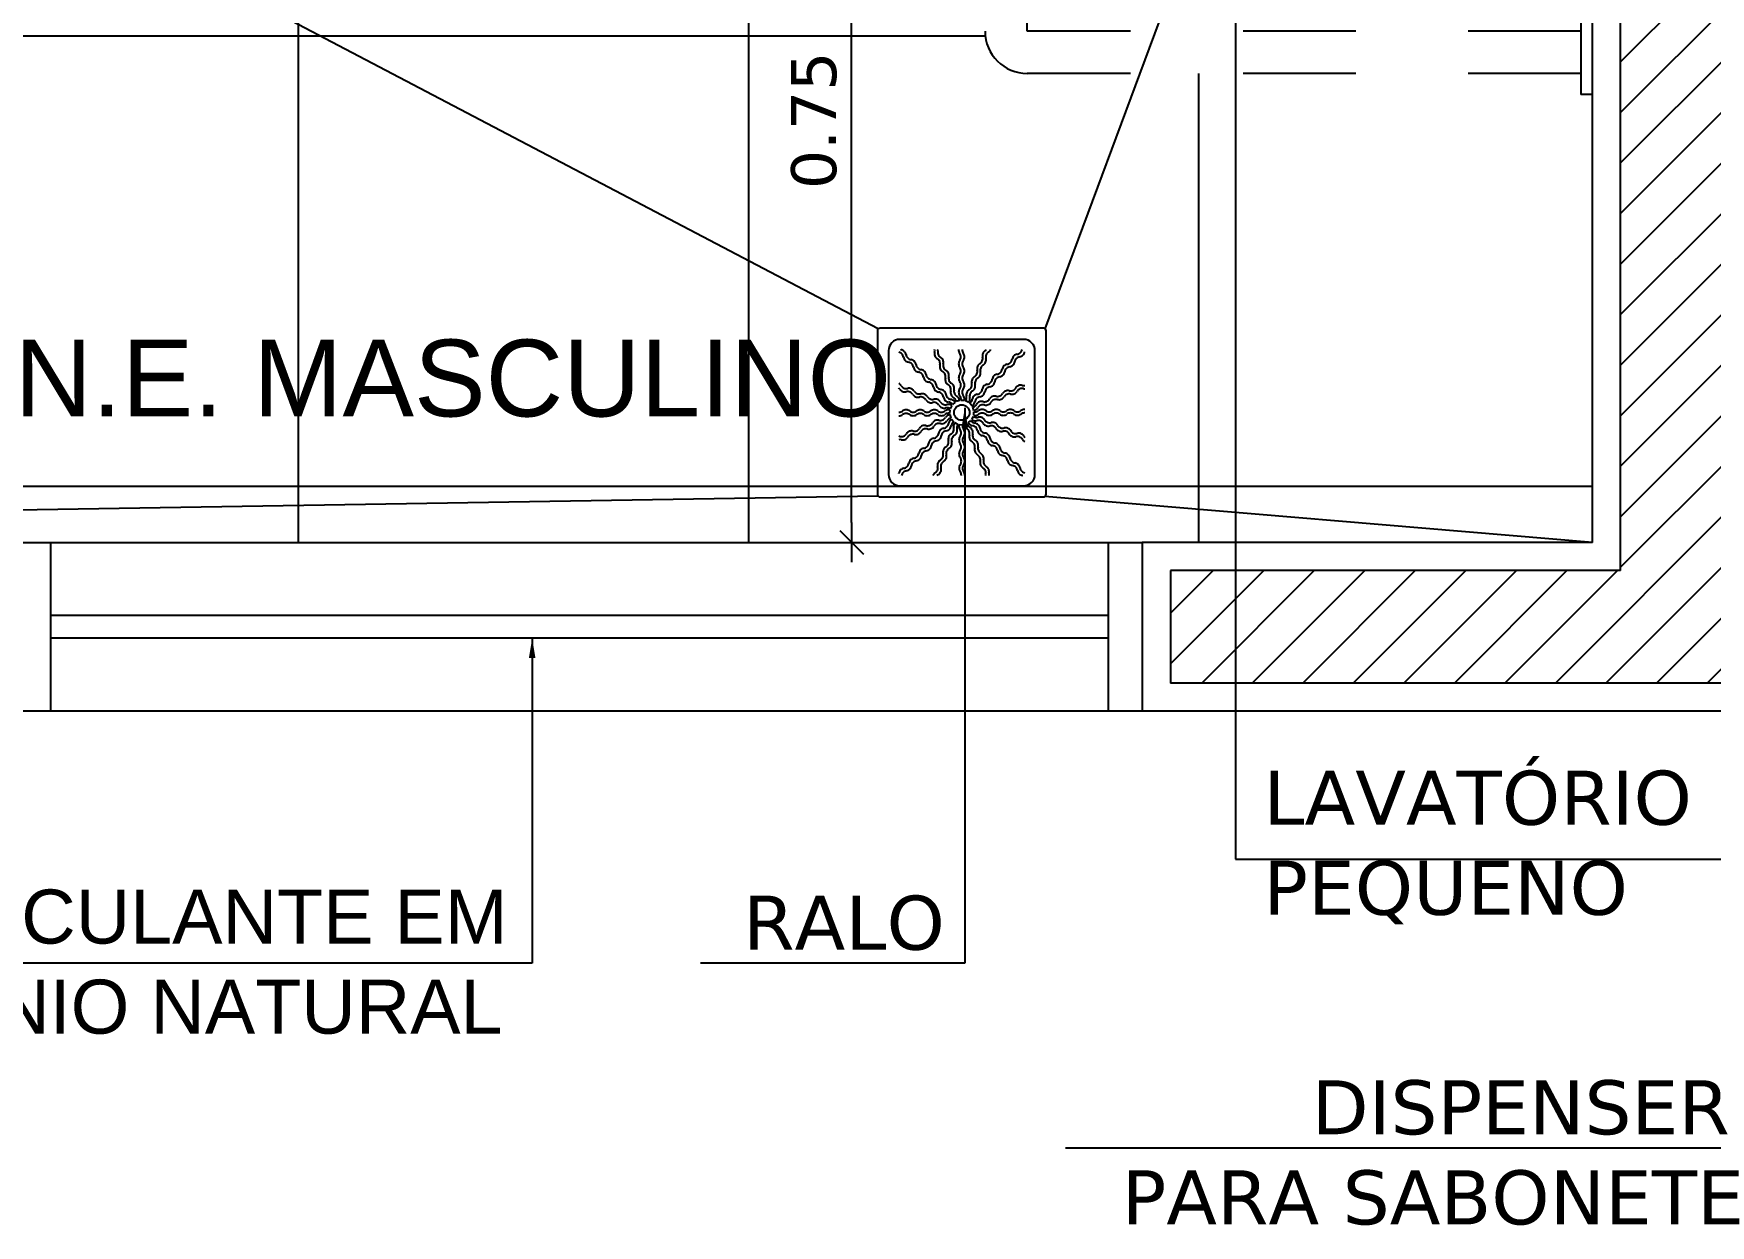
# Model space of a CAD drawing. Extents: x -36 to 357, y 137 to 237.
# Drawn here: x 10.324 to 11.814, y 206.913 to 207.972 of the extents above; entities that cross this region are included whole.
import ezdxf

# ---------------------------------------------------------------- set-up
doc = ezdxf.new("R2010")
doc.units = 0
doc.header["$LTSCALE"] = 0.01
doc.linetypes.add('HIDDEN2', pattern=[0.1875, 0.125, -0.0625])
doc.layers.get('0').update_dxf_attribs({"linetype": 'CONTINUOUS'})
doc.layers.get('DEFPOINTS').update_dxf_attribs({"linetype": 'CONTINUOUS'})
for name, color, linetype in [('01', 1, 'CONTINUOUS'), ('252', 252, 'CONTINUOUS'), ('A-ALV', 6, 'CONTINUOUS'), ('A-JANELA', 3, 'CONTINUOUS'), ('A-PAREDE', 5, 'CONTINUOUS'), ('ARQ-CTA-1_025', 1, 'CONTINUOUS'), ('ARQ-ESQ-VISTA1', 2, 'CONTINUOUS'), ('ARQ-TXT-1_025', 2, 'CONTINUOUS'), ('ARQ-TXT-1_050', 2, 'CONTINUOUS')]:
    doc.layers.add(name, color=color, linetype=linetype)
doc.styles.add('ESC-50-A20', font='arial.ttf', dxfattribs={"height": 0.1})
doc.styles.add('FNDE Texto Cota 0025', font='verdana.ttf', dxfattribs={"height": 0.04})
doc.dimstyles.new('FNDE 1-0025', dxfattribs={"dimscale": 5, "dimtxt": 0.04, "dimasz": 0.0035, "dimexe": 0.15, "dimexo": 0.15, "dimgap": 0.0025, "dimtad": 1, "dimzin": 1, "dimdsep": 46, "dimtxsty": 'FNDE Texto Cota 0025', "dimblk": 'tic', "dimcen": 0.015, "dimdle": 0.15, "dimse1": 1, "dimse2": 1, "dimclrd": 251, "dimclre": 251, "dimclrt": 256, "dimaunit": 1, "dimadec": 3, "dimazin": 0, "dimtfac": 1, "dimtix": 1, "dimtmove": 2, "dimatfit": 3, "dimfxl": 0.15, "dimtvp": 1, "dimtolj": 1, "dimtzin": 0, "dimarcsym": 0})

# ---------------------------------------------------------------- blocks, each defined once
blk = doc.blocks.new('A$C18E6683B')
at = {"layer": '01', "linetype": 'HIDDEN2', "ltscale": 0.5, "extrusion": (0, 0, -1)}
for p, q in [((0.6781, 0.5388), (0.0863, 0.5387)), ((0.0488, 0.0094), (0.0488, 0.5013)), ((0.0863, 0.5012), (0.6781, 0.5013)), ((0.0863, 0.0094), (0.0863, 0.5012)), ((0.6781, 0.0094), (0.6781, 0.5012)), ((0.7156, 0.0094), (0.7156, 0.5013)), ((0.105, 0.0094), (0.03, 0.0094)), ((0.03, 0), (0.03, 0.0094)), ((0.105, 0), (0.105, 0.0094)), ((0.6594, 0.0094), (0.7344, 0.0094)), ((0.6594, 0), (0.6594, 0.0094)), ((0.7344, 0), (0.7344, 0.0094))]:
    blk.add_line(p, q, dxfattribs=at)
at = {"layer": '01', "linetype": 'HIDDEN2', "ltscale": 0.5}
blk.add_ellipse((0.0863, 0.5012), major_axis=(-0.0265, 0.0265), ratio=1, start_param=-0.785398, end_param=0.785398, dxfattribs=at)
at = {"layer": '01', "linetype": 'HIDDEN2', "ltscale": 0.5, "extrusion": (0, 0, -1)}
blk.add_ellipse((0.6781, 0.5012), major_axis=(0.0265, 0.0265), ratio=1, start_param=-0.785398, end_param=0.785398, dxfattribs=at)
blk = doc.blocks.new('tic')
at = {"color": 251}
for p, q in [((0, -1), (0, 1)), ((-1, 0), (1, 0))]:
    blk.add_line(p, q, dxfattribs=at)
blk.add_line((-0.6, -0.6), (0.6, 0.6))
blk = doc.blocks.new('*D345')
at = {"layer": 'ARQ-CTA-1_025', "color": 251, "lineweight": -2}
blk.add_line((11.0512, 207.5374), (11.0512, 208.2523), dxfattribs=at)
at = {"layer": 'DEFPOINTS', "color": 0}
for p in [(11.0512, 208.2698), (11.131, 208.2698), (11.2811, 207.5199)]:
    blk.add_point(p, dxfattribs=at)
at = {"layer": 'ARQ-CTA-1_025', "color": 251, "lineweight": -2, "xscale": 0.0175, "yscale": 0.0175, "zscale": 0.0175}
for p, rotation in [((11.0512, 208.2698), 90), ((11.0512, 207.5199), 270)]:
    blk.add_blockref('tic', p, dxfattribs=dict(at, rotation=rotation))
at = {"layer": 'ARQ-CTA-1_025', "insert": (11.0179, 207.8948), "char_height": 0.04, "attachment_point": 5, "rotation": 90, "style": 'FNDE Texto Cota 0025'}
blk.add_mtext('\\A1;0.75', dxfattribs=at)
blk = doc.blocks.new('A$C29B145EC')
at = {"layer": '01', "color": 251, "ltscale": 10}
for p, q in [((0.6883, 0.7), (0.0117, 0.7)), ((0, 0.6883), (0, 0.0117)), ((0.6067, 0.6533), (0.0933, 0.6533)), ((0.7, 0.0117), (0.7, 0.6883)), ((0.0467, 0.6067), (0.0467, 0.0933)), ((0.6533, 0.0933), (0.6533, 0.6067)), ((0.3005, 0.3611), (0.2994, 0.3465)), ((0.3085, 0.3792), (0.3019, 0.3661)), ((0.3228, 0.3929), (0.3117, 0.3833)), ((0.3413, 0.4), (0.3274, 0.3954)), ((0.3611, 0.3995), (0.3465, 0.4006)), ((0.3792, 0.3915), (0.3661, 0.3981)), ((0.3929, 0.3772), (0.3833, 0.3883)), ((0.4, 0.3587), (0.3954, 0.3726)), ((0.3995, 0.3389), (0.4006, 0.3535)), ((0.3, 0.3413), (0.3046, 0.3274)), ((0.3071, 0.3228), (0.3167, 0.3117)), ((0.3208, 0.3085), (0.3339, 0.3019)), ((0.3389, 0.3005), (0.3535, 0.2994)), ((0.3587, 0.3), (0.3726, 0.3046)), ((0.3772, 0.3071), (0.3883, 0.3167)), ((0.3915, 0.3208), (0.3981, 0.3339)), ((0.0117, 0), (0.6883, 0)), ((0.0933, 0.0467), (0.6067, 0.0467))]:
    blk.add_line(p, q, dxfattribs=at)
blk.add_circle((0.35, 0.35), 0.0321, dxfattribs=at)
for centre, radius, start, end in [((0.0117, 0.6883), 0.0117, 90, 180), ((0.6883, 0.6883), 0.0117, 0, 90), ((0.0933, 0.6067), 0.0467, 90, 180), ((0.6067, 0.6067), 0.0467, 0, 90), ((0.1003, 0.5997), 0.0117, 178.15805, 180), ((0.0842, 0.576), 0.0245, 45, 79.44028), ((0.1017, 0.6349), 0.0245, 259.28678, 261.81216), ((0.0947, 0.5865), 0.0245, 45, 81.81216), ((0.0842, 0.576), 0.0245, 8.18784, 45), ((0.1326, 0.5832), 0.0245, 188.18784, 225), ((0.0947, 0.5865), 0.0245, 8.18784, 45), ((0.1326, 0.5832), 0.0245, 225, 261.81216), ((0.1431, 0.5936), 0.0245, 188.18784, 225), ((0.1431, 0.5936), 0.0245, 225, 261.81216), ((0.1256, 0.5347), 0.0245, 45, 81.81216), ((0.1361, 0.5452), 0.0245, 45, 81.81216), ((0.1361, 0.5452), 0.0245, 8.18784, 45), ((0.2609, 0.5946), 0.0245, 165.68784, 202.5), ((0.2134, 0.6065), 0.0245, 345.68784, 11.38853), ((0.2609, 0.5946), 0.0245, 202.5, 239.31216), ((0.2359, 0.5525), 0.0245, 22.5, 59.31216), ((0.2746, 0.6003), 0.0245, 165.68784, 202.5), ((0.2271, 0.6122), 0.0245, 345.68784, 358.02046), ((0.2746, 0.6003), 0.0245, 202.5, 239.31216), ((0.2359, 0.5525), 0.0245, 345.68784, 22.5), ((0.2496, 0.5582), 0.0245, 22.5, 59.31216), ((0.2496, 0.5582), 0.0245, 345.68784, 22.5), ((0.3613, 0.6101), 0.0245, 177.07178, 216.81216), ((0.3614, 0.5516), 0.0245, 143.18784, 180), ((0.3221, 0.5807), 0.0245, 0, 36.81216), ((0.3221, 0.5807), 0.0245, 323.18784, 0), ((0.3761, 0.6101), 0.0245, 177.07178, 216.81216), ((0.3762, 0.5516), 0.0245, 143.18784, 180), ((0.3369, 0.5807), 0.0245, 0, 36.81216), ((0.3369, 0.5807), 0.0245, 323.18784, 0), ((0.4125, 0.5739), 0.0245, 300.68784, 337.5), ((0.4125, 0.5739), 0.0245, 337.5, 14.31216), ((0.4599, 0.586), 0.0245, 157.5, 194.31216), ((0.4599, 0.586), 0.0245, 120.68784, 157.5), ((0.4262, 0.5682), 0.0245, 300.68784, 337.5), ((0.4348, 0.628), 0.0245, 300.68784, 317.20212), ((0.4262, 0.5682), 0.0245, 337.5, 14.31216), ((0.4737, 0.5803), 0.0245, 157.5, 194.31216), ((0.4737, 0.5803), 0.0245, 120.68784, 157.5), ((0.4485, 0.6223), 0.0245, 300.68784, 333.42235), ((0.5347, 0.5744), 0.0245, 278.18784, 315), ((0.5347, 0.5744), 0.0245, 315, 351.81216), ((0.5832, 0.5674), 0.0245, 135, 171.81216), ((0.5452, 0.5639), 0.0245, 315, 351.81216), ((0.5832, 0.5674), 0.0245, 98.18784, 135), ((0.5936, 0.5569), 0.0245, 135, 171.81216), ((0.5936, 0.5569), 0.0245, 98.18784, 135), ((0.576, 0.6158), 0.0245, 278.18784, 315), ((0.5865, 0.6053), 0.0245, 278.18784, 315), ((0.576, 0.6158), 0.0245, 315, 349.44028), ((0.5865, 0.6053), 0.0245, 315, 351.81216), ((0.1256, 0.5347), 0.0245, 8.18784, 45), ((0.1741, 0.5419), 0.0245, 188.18784, 225), ((0.1741, 0.5419), 0.0245, 225, 261.81216), ((0.1846, 0.5524), 0.0245, 188.18784, 225), ((0.1846, 0.5524), 0.0245, 225, 261.81216), ((0.1671, 0.4934), 0.0245, 45, 81.81216), ((0.1776, 0.5039), 0.0245, 45, 81.81216), ((0.1671, 0.4934), 0.0245, 8.18784, 45), ((0.2155, 0.5006), 0.0245, 188.18784, 225), ((0.1776, 0.5039), 0.0245, 8.18784, 45), ((0.226, 0.5111), 0.0245, 188.18784, 225), ((0.226, 0.5111), 0.0245, 225, 261.81216), ((0.219, 0.4626), 0.0245, 45, 81.81216), ((0.2834, 0.5406), 0.0245, 165.68784, 202.5), ((0.2834, 0.5406), 0.0245, 202.5, 239.31216), ((0.2584, 0.4985), 0.0245, 22.5, 59.31216), ((0.2971, 0.5463), 0.0245, 165.68784, 202.5), ((0.2971, 0.5463), 0.0245, 202.5, 239.31216), ((0.2584, 0.4985), 0.0245, 345.68784, 22.5), ((0.3059, 0.4866), 0.0245, 165.68784, 202.5), ((0.2721, 0.5042), 0.0245, 22.5, 59.31216), ((0.2721, 0.5042), 0.0245, 345.68784, 22.5), ((0.3196, 0.4923), 0.0245, 165.68784, 202.5), ((0.3614, 0.5516), 0.0245, 180, 216.81216), ((0.3615, 0.4931), 0.0245, 143.18784, 180), ((0.3615, 0.4931), 0.0245, 180, 216.81216), ((0.3222, 0.5222), 0.0245, 0, 36.81216), ((0.3222, 0.5222), 0.0245, 323.18784, 0), ((0.3762, 0.5516), 0.0245, 180, 216.81216), ((0.3764, 0.4931), 0.0245, 143.18784, 180), ((0.3764, 0.4931), 0.0245, 180, 216.81216), ((0.337, 0.5222), 0.0245, 0, 36.81216), ((0.337, 0.5222), 0.0245, 323.18784, 0), ((0.4154, 0.4778), 0.0245, 157.5, 194.31216), ((0.4154, 0.4778), 0.0245, 120.68784, 157.5), ((0.3902, 0.5198), 0.0245, 300.68784, 337.5), ((0.4291, 0.4721), 0.0245, 120.68784, 157.5), ((0.3902, 0.5198), 0.0245, 337.5, 14.31216), ((0.4377, 0.5319), 0.0245, 157.5, 194.31216), ((0.4377, 0.5319), 0.0245, 120.68784, 157.5), ((0.4039, 0.5141), 0.0245, 300.68784, 337.5), ((0.4039, 0.5141), 0.0245, 337.5, 14.31216), ((0.4514, 0.5262), 0.0245, 157.5, 194.31216), ((0.4514, 0.5262), 0.0245, 120.68784, 157.5), ((0.4521, 0.4915), 0.0245, 315, 351.81216), ((0.5006, 0.4845), 0.0245, 135, 171.81216), ((0.5006, 0.4845), 0.0245, 98.18784, 135), ((0.5111, 0.474), 0.0245, 135, 171.81216), ((0.5111, 0.474), 0.0245, 98.18784, 135), ((0.4934, 0.5329), 0.0245, 278.18784, 315), ((0.5039, 0.5224), 0.0245, 278.18784, 315), ((0.4934, 0.5329), 0.0245, 315, 351.81216), ((0.5419, 0.5259), 0.0245, 135, 171.81216), ((0.5039, 0.5224), 0.0245, 315, 351.81216), ((0.5419, 0.5259), 0.0245, 98.18784, 135), ((0.5524, 0.5154), 0.0245, 135, 171.81216), ((0.5524, 0.5154), 0.0245, 98.18784, 135), ((0.5452, 0.5639), 0.0245, 278.18784, 315), ((0.0777, 0.4485), 0.0245, 30.68784, 63.42235), ((0.072, 0.4348), 0.0245, 30.68784, 47.20212), ((0.114, 0.4599), 0.0245, 210.68784, 247.5), ((0.1197, 0.4737), 0.0245, 210.68784, 247.5), ((0.114, 0.4599), 0.0245, 247.5, 284.31216), ((0.1197, 0.4737), 0.0245, 247.5, 284.31216), ((0.1261, 0.4125), 0.0245, 67.5, 104.31216), ((0.1318, 0.4262), 0.0245, 67.5, 104.31216), ((0.1261, 0.4125), 0.0245, 30.68784, 67.5), ((0.1318, 0.4262), 0.0245, 30.68784, 67.5), ((0.1681, 0.4377), 0.0245, 210.68784, 247.5), ((0.1738, 0.4514), 0.0245, 210.68784, 247.5), ((0.1738, 0.4514), 0.0245, 247.5, 284.31216), ((0.1859, 0.4039), 0.0245, 67.5, 104.31216), ((0.1859, 0.4039), 0.0245, 30.68784, 67.5), ((0.2155, 0.5006), 0.0245, 225, 261.81216), ((0.2085, 0.4521), 0.0245, 45, 81.81216), ((0.2085, 0.4521), 0.0245, 8.18784, 45), ((0.257, 0.4593), 0.0245, 188.18784, 225), ((0.219, 0.4626), 0.0245, 8.18784, 45), ((0.257, 0.4593), 0.0245, 225, 261.81216), ((0.2675, 0.4698), 0.0245, 188.18784, 225), ((0.2675, 0.4698), 0.0245, 225, 261.81216), ((0.25, 0.4109), 0.0245, 45, 81.81216), ((0.2605, 0.4214), 0.0245, 45, 81.81216), ((0.25, 0.4109), 0.0245, 8.18784, 45), ((0.2605, 0.4214), 0.0245, 8.18784, 45), ((0.3059, 0.4866), 0.0245, 202.5, 239.31216), ((0.3089, 0.4285), 0.0245, 188.18784, 225), ((0.2809, 0.4445), 0.0245, 22.5, 59.31216), ((0.3196, 0.4923), 0.0245, 202.5, 239.31216), ((0.2809, 0.4445), 0.0245, 345.68784, 22.5), ((0.3284, 0.4326), 0.0245, 165.68784, 202.5), ((0.3284, 0.4326), 0.0245, 202.5, 239.31216), ((0.2946, 0.4502), 0.0245, 22.5, 59.31216), ((0.2946, 0.4502), 0.0245, 345.68784, 22.5), ((0.3421, 0.4383), 0.0245, 165.68784, 202.5), ((0.3421, 0.4383), 0.0245, 202.5, 239.31216), ((0.3171, 0.3962), 0.0245, 22.5, 59.31216), ((0.3616, 0.4346), 0.0245, 143.18784, 180), ((0.3616, 0.4346), 0.0245, 180, 216.81216), ((0.3223, 0.4637), 0.0245, 0, 36.81216), ((0.3223, 0.4637), 0.0245, 323.18784, 0), ((0.3225, 0.4053), 0.0245, 0, 36.81216), ((0.3765, 0.4346), 0.0245, 143.18784, 180), ((0.3765, 0.4346), 0.0245, 180, 216.81216), ((0.3372, 0.4637), 0.0245, 0, 36.81216), ((0.3372, 0.4637), 0.0245, 323.18784, 0), ((0.3373, 0.4053), 0.0245, 0, 36.81216), ((0.3457, 0.4116), 0.0245, 337.5, 14.31216), ((0.3931, 0.4237), 0.0245, 157.5, 194.31216), ((0.3931, 0.4237), 0.0245, 120.68784, 157.5), ((0.368, 0.4657), 0.0245, 300.68784, 337.5), ((0.4068, 0.418), 0.0245, 157.5, 194.31216), ((0.4068, 0.418), 0.0245, 120.68784, 157.5), ((0.368, 0.4657), 0.0245, 337.5, 14.31216), ((0.418, 0.4016), 0.0245, 135, 171.81216), ((0.3817, 0.46), 0.0245, 300.68784, 337.5), ((0.418, 0.4016), 0.0245, 98.18784, 135), ((0.3817, 0.46), 0.0245, 337.5, 14.31216), ((0.4291, 0.4721), 0.0245, 157.5, 194.31216), ((0.4109, 0.45), 0.0245, 278.18784, 315), ((0.4214, 0.4395), 0.0245, 278.18784, 315), ((0.4109, 0.45), 0.0245, 315, 351.81216), ((0.4593, 0.443), 0.0245, 135, 171.81216), ((0.4214, 0.4395), 0.0245, 315, 351.81216), ((0.4593, 0.443), 0.0245, 98.18784, 135), ((0.4698, 0.4325), 0.0245, 135, 171.81216), ((0.4698, 0.4325), 0.0245, 98.18784, 135), ((0.4521, 0.4915), 0.0245, 278.18784, 315), ((0.4626, 0.481), 0.0245, 278.18784, 315), ((0.4866, 0.3941), 0.0245, 75.68784, 112.5), ((0.4626, 0.481), 0.0245, 315, 351.81216), ((0.4985, 0.4416), 0.0245, 255.68784, 292.5), ((0.4985, 0.4416), 0.0245, 292.5, 329.31216), ((0.5406, 0.4166), 0.0245, 112.5, 149.31216), ((0.5463, 0.4029), 0.0245, 112.5, 149.31216), ((0.5406, 0.4166), 0.0245, 75.68784, 112.5), ((0.5463, 0.4029), 0.0245, 75.68784, 112.5), ((0.5525, 0.4641), 0.0245, 255.68784, 292.5), ((0.5582, 0.4504), 0.0245, 255.68784, 292.5), ((0.5525, 0.4641), 0.0245, 292.5, 329.31216), ((0.5582, 0.4504), 0.0245, 292.5, 329.31216), ((0.5946, 0.4391), 0.0245, 112.5, 149.31216), ((0.6003, 0.4254), 0.0245, 112.5, 149.31216), ((0.5946, 0.4391), 0.0245, 75.68784, 112.5), ((0.6003, 0.4254), 0.0245, 75.68784, 112.5), ((0.6065, 0.4866), 0.0245, 255.68784, 281.38853), ((0.6122, 0.4729), 0.0245, 255.68784, 268.02046), ((0.0899, 0.3761), 0.0245, 267.07178, 270), ((0.0899, 0.3761), 0.0245, 270, 306.81216), ((0.1193, 0.3369), 0.0245, 90, 126.81216), ((0.1193, 0.3369), 0.0245, 53.18784, 90), ((0.1484, 0.3762), 0.0245, 233.18784, 270), ((0.1484, 0.3762), 0.0245, 270, 306.81216), ((0.1681, 0.4377), 0.0245, 247.5, 284.31216), ((0.1778, 0.337), 0.0245, 90, 126.81216), ((0.1802, 0.3902), 0.0245, 67.5, 104.31216), ((0.1778, 0.337), 0.0245, 53.18784, 90), ((0.1802, 0.3902), 0.0245, 30.68784, 67.5), ((0.2069, 0.3764), 0.0245, 233.18784, 270), ((0.2222, 0.4154), 0.0245, 210.68784, 247.5), ((0.2279, 0.4291), 0.0245, 210.68784, 247.5), ((0.2069, 0.3764), 0.0245, 270, 306.81216), ((0.2222, 0.4154), 0.0245, 247.5, 284.31216), ((0.2279, 0.4291), 0.0245, 247.5, 284.31216), ((0.2362, 0.3372), 0.0245, 90, 126.81216), ((0.2343, 0.368), 0.0245, 67.5, 104.31216), ((0.24, 0.3817), 0.0245, 67.5, 104.31216), ((0.2362, 0.3372), 0.0245, 53.18784, 90), ((0.2343, 0.368), 0.0245, 30.68784, 67.5), ((0.24, 0.3817), 0.0245, 30.68784, 67.5), ((0.2654, 0.3765), 0.0245, 233.18784, 270), ((0.2763, 0.3931), 0.0245, 210.68784, 247.5), ((0.282, 0.4068), 0.0245, 210.68784, 247.5), ((0.2654, 0.3765), 0.0245, 270, 306.81216), ((0.2763, 0.3931), 0.0245, 247.5, 284.31216), ((0.282, 0.4068), 0.0245, 247.5, 284.31216), ((0.2984, 0.418), 0.0245, 188.18784, 225), ((0.2947, 0.3373), 0.0245, 90, 126.81216), ((0.2984, 0.418), 0.0245, 225, 261.81216), ((0.2884, 0.3457), 0.0245, 67.5, 104.31216), ((0.2941, 0.3594), 0.0245, 67.5, 104.31216), ((0.3089, 0.4285), 0.0245, 225, 261.81216), ((0.2947, 0.3373), 0.0245, 76.47071, 90), ((0.2915, 0.3696), 0.0245, 45, 81.81216), ((0.2884, 0.3457), 0.0245, 56.61599, 67.5), ((0.2941, 0.3594), 0.0245, 53.97071, 67.5), ((0.3019, 0.3801), 0.0245, 45, 81.81216), ((0.2915, 0.3696), 0.0245, 34.11599, 45), ((0.3034, 0.3905), 0.0245, 22.5, 59.31216), ((0.3019, 0.3801), 0.0245, 31.47071, 45), ((0.3034, 0.3905), 0.0245, 11.61599, 22.5), ((0.3171, 0.3962), 0.0245, 8.97071, 22.5), ((0.3225, 0.4053), 0.0245, 349.11599, 0), ((0.3373, 0.4053), 0.0245, 346.47071, 0), ((0.3457, 0.4116), 0.0245, 326.61599, 337.5), ((0.3594, 0.4059), 0.0245, 323.97071, 337.5), ((0.3594, 0.4059), 0.0245, 337.5, 14.31216), ((0.3696, 0.4085), 0.0245, 304.11599, 315), ((0.3696, 0.4085), 0.0245, 315, 351.81216), ((0.3801, 0.3981), 0.0245, 301.47071, 315), ((0.3905, 0.3966), 0.0245, 281.61599, 292.5), ((0.3801, 0.3981), 0.0245, 315, 351.81216), ((0.3905, 0.3966), 0.0245, 292.5, 329.31216), ((0.3962, 0.3829), 0.0245, 278.97071, 292.5), ((0.4053, 0.3775), 0.0245, 259.11599, 270), ((0.4285, 0.3911), 0.0245, 135, 171.81216), ((0.4053, 0.3775), 0.0245, 270, 306.81216), ((0.3962, 0.3829), 0.0245, 292.5, 329.31216), ((0.4285, 0.3911), 0.0245, 98.18784, 135), ((0.4326, 0.3716), 0.0245, 112.5, 149.31216), ((0.4383, 0.3579), 0.0245, 112.5, 149.31216), ((0.4346, 0.3384), 0.0245, 90, 126.81216), ((0.4346, 0.3235), 0.0245, 90, 126.81216), ((0.4326, 0.3716), 0.0245, 75.68784, 112.5), ((0.4383, 0.3579), 0.0245, 75.68784, 112.5), ((0.4346, 0.3384), 0.0245, 53.18784, 90), ((0.4346, 0.3235), 0.0245, 53.18784, 90), ((0.4445, 0.4191), 0.0245, 255.68784, 292.5), ((0.4502, 0.4054), 0.0245, 255.68784, 292.5), ((0.4637, 0.3777), 0.0245, 233.18784, 270), ((0.4445, 0.4191), 0.0245, 292.5, 329.31216), ((0.4502, 0.4054), 0.0245, 292.5, 329.31216), ((0.4637, 0.3777), 0.0245, 270, 306.81216), ((0.4866, 0.3941), 0.0245, 112.5, 149.31216), ((0.4923, 0.3804), 0.0245, 112.5, 149.31216), ((0.4931, 0.3385), 0.0245, 90, 126.81216), ((0.4931, 0.3236), 0.0245, 90, 126.81216), ((0.4923, 0.3804), 0.0245, 75.68784, 112.5), ((0.4931, 0.3385), 0.0245, 53.18784, 90), ((0.4931, 0.3236), 0.0245, 53.18784, 90), ((0.5042, 0.4279), 0.0245, 255.68784, 292.5), ((0.5222, 0.3778), 0.0245, 233.18784, 270), ((0.5042, 0.4279), 0.0245, 292.5, 329.31216), ((0.5222, 0.3778), 0.0245, 270, 306.81216), ((0.5516, 0.3386), 0.0245, 90, 126.81216), ((0.5516, 0.3238), 0.0245, 90, 126.81216), ((0.5516, 0.3386), 0.0245, 53.18784, 90), ((0.5516, 0.3238), 0.0245, 53.18784, 90), ((0.5807, 0.3779), 0.0245, 233.18784, 270), ((0.5807, 0.3779), 0.0245, 270, 306.81216), ((0.6101, 0.3387), 0.0245, 90, 126.81216), ((0.6101, 0.3239), 0.0245, 90, 126.81216), ((0.6101, 0.3387), 0.0245, 87.07178, 90), ((0.6101, 0.3239), 0.0245, 87.07178, 90), ((0.0899, 0.3613), 0.0245, 267.07178, 270), ((0.0899, 0.3613), 0.0245, 270, 306.81216), ((0.1193, 0.3221), 0.0245, 90, 126.81216), ((0.1193, 0.3221), 0.0245, 53.18784, 90), ((0.1484, 0.3614), 0.0245, 233.18784, 270), ((0.1484, 0.3614), 0.0245, 270, 306.81216), ((0.1778, 0.3222), 0.0245, 90, 126.81216), ((0.1537, 0.2971), 0.0245, 292.5, 329.31216), ((0.1958, 0.2721), 0.0245, 112.5, 149.31216), ((0.1778, 0.3222), 0.0245, 53.18784, 90), ((0.2015, 0.2584), 0.0245, 112.5, 149.31216), ((0.1958, 0.2721), 0.0245, 75.68784, 112.5), ((0.2015, 0.2584), 0.0245, 75.68784, 112.5), ((0.2069, 0.3615), 0.0245, 233.18784, 270), ((0.2077, 0.3196), 0.0245, 255.68784, 292.5), ((0.2069, 0.3615), 0.0245, 270, 306.81216), ((0.2134, 0.3059), 0.0245, 255.68784, 292.5), ((0.2077, 0.3196), 0.0245, 292.5, 329.31216), ((0.2362, 0.3223), 0.0245, 90, 126.81216), ((0.2134, 0.3059), 0.0245, 292.5, 329.31216), ((0.2498, 0.2946), 0.0245, 112.5, 149.31216), ((0.2555, 0.2809), 0.0245, 112.5, 149.31216), ((0.2362, 0.3223), 0.0245, 53.18784, 90), ((0.2498, 0.2946), 0.0245, 75.68784, 112.5), ((0.2555, 0.2809), 0.0245, 75.68784, 112.5), ((0.2654, 0.3616), 0.0245, 233.18784, 270), ((0.2617, 0.3421), 0.0245, 255.68784, 292.5), ((0.2674, 0.3284), 0.0245, 255.68784, 292.5), ((0.2786, 0.2605), 0.0245, 98.18784, 135), ((0.2654, 0.3616), 0.0245, 270, 306.81216), ((0.2617, 0.3421), 0.0245, 292.5, 329.31216), ((0.2715, 0.3089), 0.0245, 278.18784, 315), ((0.2674, 0.3284), 0.0245, 292.5, 329.31216), ((0.2947, 0.3225), 0.0245, 90, 126.81216), ((0.3038, 0.3171), 0.0245, 112.5, 149.31216), ((0.282, 0.2984), 0.0245, 278.18784, 315), ((0.3095, 0.3034), 0.0245, 112.5, 149.31216), ((0.2715, 0.3089), 0.0245, 315, 351.81216), ((0.3038, 0.3171), 0.0245, 98.97071, 112.5), ((0.2947, 0.3225), 0.0245, 79.11599, 90), ((0.3199, 0.3019), 0.0245, 135, 171.81216), ((0.282, 0.2984), 0.0245, 315, 351.81216), ((0.3095, 0.3034), 0.0245, 101.61599, 112.5), ((0.3199, 0.3019), 0.0245, 121.47071, 135), ((0.3304, 0.2915), 0.0245, 135, 171.81216), ((0.3304, 0.2915), 0.0245, 124.11599, 135), ((0.2932, 0.282), 0.0245, 337.5, 14.31216), ((0.3406, 0.2941), 0.0245, 157.5, 194.31216), ((0.3406, 0.2941), 0.0245, 143.97071, 157.5), ((0.3069, 0.2763), 0.0245, 337.5, 14.31216), ((0.3543, 0.2884), 0.0245, 157.5, 194.31216), ((0.3543, 0.2884), 0.0245, 146.61599, 157.5), ((0.3627, 0.2947), 0.0245, 166.47071, 180), ((0.3627, 0.2947), 0.0245, 180, 216.81216), ((0.3235, 0.2654), 0.0245, 0, 36.81216), ((0.3775, 0.2947), 0.0245, 169.11599, 180), ((0.3775, 0.2947), 0.0245, 180, 216.81216), ((0.3384, 0.2654), 0.0245, 0, 36.81216), ((0.3829, 0.3038), 0.0245, 188.97071, 202.5), ((0.3829, 0.3038), 0.0245, 202.5, 239.31216), ((0.3579, 0.2617), 0.0245, 22.5, 59.31216), ((0.3966, 0.3095), 0.0245, 191.61599, 202.5), ((0.3966, 0.3095), 0.0245, 202.5, 239.31216), ((0.3981, 0.3199), 0.0245, 211.47071, 225), ((0.3981, 0.3199), 0.0245, 225, 261.81216), ((0.3716, 0.2674), 0.0245, 22.5, 59.31216), ((0.4085, 0.3304), 0.0245, 214.11599, 225), ((0.4085, 0.3304), 0.0245, 225, 261.81216), ((0.4059, 0.3406), 0.0245, 233.97071, 247.5), ((0.3911, 0.2715), 0.0245, 45, 81.81216), ((0.4059, 0.3406), 0.0245, 247.5, 284.31216), ((0.4116, 0.3543), 0.0245, 236.61599, 247.5), ((0.4053, 0.3627), 0.0245, 256.47071, 270), ((0.4116, 0.3543), 0.0245, 247.5, 284.31216), ((0.4016, 0.282), 0.0245, 45, 81.81216), ((0.4053, 0.3627), 0.0245, 270, 306.81216), ((0.3911, 0.2715), 0.0245, 8.18784, 45), ((0.418, 0.2932), 0.0245, 67.5, 104.31216), ((0.4237, 0.3069), 0.0245, 67.5, 104.31216), ((0.4016, 0.282), 0.0245, 8.18784, 45), ((0.45, 0.2891), 0.0245, 188.18784, 225), ((0.418, 0.2932), 0.0245, 30.68784, 67.5), ((0.4237, 0.3069), 0.0245, 30.68784, 67.5), ((0.46, 0.3183), 0.0245, 210.68784, 247.5), ((0.4657, 0.332), 0.0245, 210.68784, 247.5), ((0.4637, 0.3628), 0.0245, 233.18784, 270), ((0.46, 0.3183), 0.0245, 247.5, 284.31216), ((0.4657, 0.332), 0.0245, 247.5, 284.31216), ((0.4637, 0.3628), 0.0245, 270, 306.81216), ((0.4721, 0.2709), 0.0245, 67.5, 104.31216), ((0.4778, 0.2846), 0.0245, 67.5, 104.31216), ((0.4721, 0.2709), 0.0245, 30.68784, 67.5), ((0.4778, 0.2846), 0.0245, 30.68784, 67.5), ((0.5141, 0.2961), 0.0245, 210.68784, 247.5), ((0.5198, 0.3098), 0.0245, 210.68784, 247.5), ((0.5222, 0.363), 0.0245, 233.18784, 270), ((0.5198, 0.3098), 0.0245, 247.5, 284.31216), ((0.5222, 0.363), 0.0245, 270, 306.81216), ((0.5319, 0.2623), 0.0245, 67.5, 104.31216), ((0.5319, 0.2623), 0.0245, 30.68784, 67.5), ((0.5807, 0.3631), 0.0245, 233.18784, 270), ((0.5807, 0.3631), 0.0245, 270, 306.81216), ((0.0878, 0.2271), 0.0245, 75.68784, 88.02046), ((0.0935, 0.2134), 0.0245, 75.68784, 101.38853), ((0.0997, 0.2746), 0.0245, 255.68784, 292.5), ((0.1054, 0.2609), 0.0245, 255.68784, 292.5), ((0.0997, 0.2746), 0.0245, 292.5, 329.31216), ((0.1054, 0.2609), 0.0245, 292.5, 329.31216), ((0.1418, 0.2496), 0.0245, 112.5, 149.31216), ((0.1475, 0.2359), 0.0245, 112.5, 149.31216), ((0.1418, 0.2496), 0.0245, 75.68784, 112.5), ((0.1475, 0.2359), 0.0245, 75.68784, 112.5), ((0.1537, 0.2971), 0.0245, 255.68784, 292.5), ((0.1594, 0.2834), 0.0245, 255.68784, 292.5), ((0.1594, 0.2834), 0.0245, 292.5, 329.31216), ((0.1889, 0.226), 0.0245, 278.18784, 315), ((0.1889, 0.226), 0.0245, 315, 351.81216), ((0.2374, 0.219), 0.0245, 135, 171.81216), ((0.1994, 0.2155), 0.0245, 315, 351.81216), ((0.2374, 0.219), 0.0245, 98.18784, 135), ((0.2479, 0.2085), 0.0245, 135, 171.81216), ((0.2479, 0.2085), 0.0245, 98.18784, 135), ((0.2302, 0.2675), 0.0245, 278.18784, 315), ((0.2407, 0.257), 0.0245, 278.18784, 315), ((0.2302, 0.2675), 0.0245, 315, 351.81216), ((0.2786, 0.2605), 0.0245, 135, 171.81216), ((0.2407, 0.257), 0.0245, 315, 351.81216), ((0.2891, 0.25), 0.0245, 135, 171.81216), ((0.2891, 0.25), 0.0245, 98.18784, 135), ((0.2709, 0.2279), 0.0245, 300.68784, 337.5), ((0.2709, 0.2279), 0.0245, 337.5, 14.31216), ((0.3183, 0.24), 0.0245, 157.5, 194.31216), ((0.3183, 0.24), 0.0245, 120.68784, 157.5), ((0.2846, 0.2222), 0.0245, 300.68784, 337.5), ((0.2932, 0.282), 0.0245, 300.68784, 337.5), ((0.2846, 0.2222), 0.0245, 337.5, 14.31216), ((0.332, 0.2343), 0.0245, 157.5, 194.31216), ((0.332, 0.2343), 0.0245, 120.68784, 157.5), ((0.3069, 0.2763), 0.0245, 300.68784, 337.5), ((0.3628, 0.2362), 0.0245, 143.18784, 180), ((0.3628, 0.2362), 0.0245, 180, 216.81216), ((0.3235, 0.2654), 0.0245, 323.18784, 0), ((0.3236, 0.2069), 0.0245, 0, 36.81216), ((0.3777, 0.2362), 0.0245, 143.18784, 180), ((0.3777, 0.2362), 0.0245, 180, 216.81216), ((0.3384, 0.2654), 0.0245, 323.18784, 0), ((0.3385, 0.2069), 0.0245, 0, 36.81216), ((0.3579, 0.2617), 0.0245, 345.68784, 22.5), ((0.4054, 0.2498), 0.0245, 165.68784, 202.5), ((0.4054, 0.2498), 0.0245, 202.5, 239.31216), ((0.3804, 0.2077), 0.0245, 22.5, 59.31216), ((0.3716, 0.2674), 0.0245, 345.68784, 22.5), ((0.4191, 0.2555), 0.0245, 165.68784, 202.5), ((0.4191, 0.2555), 0.0245, 202.5, 239.31216), ((0.3804, 0.2077), 0.0245, 345.68784, 22.5), ((0.3941, 0.2134), 0.0245, 22.5, 59.31216), ((0.4395, 0.2786), 0.0245, 188.18784, 225), ((0.3941, 0.2134), 0.0245, 345.68784, 22.5), ((0.4395, 0.2786), 0.0245, 225, 261.81216), ((0.45, 0.2891), 0.0245, 225, 261.81216), ((0.4325, 0.2302), 0.0245, 45, 81.81216), ((0.443, 0.2407), 0.0245, 45, 81.81216), ((0.4325, 0.2302), 0.0245, 8.18784, 45), ((0.481, 0.2374), 0.0245, 188.18784, 225), ((0.443, 0.2407), 0.0245, 8.18784, 45), ((0.481, 0.2374), 0.0245, 225, 261.81216), ((0.4915, 0.2479), 0.0245, 188.18784, 225), ((0.4915, 0.2479), 0.0245, 225, 261.81216), ((0.474, 0.1889), 0.0245, 45, 81.81216), ((0.4845, 0.1994), 0.0245, 45, 81.81216), ((0.4845, 0.1994), 0.0245, 8.18784, 45), ((0.5141, 0.2961), 0.0245, 247.5, 284.31216), ((0.5262, 0.2486), 0.0245, 67.5, 104.31216), ((0.5262, 0.2486), 0.0245, 30.68784, 67.5), ((0.5682, 0.2738), 0.0245, 210.68784, 247.5), ((0.5739, 0.2875), 0.0245, 210.68784, 247.5), ((0.5682, 0.2738), 0.0245, 247.5, 284.31216), ((0.5739, 0.2875), 0.0245, 247.5, 284.31216), ((0.5803, 0.2263), 0.0245, 67.5, 104.31216), ((0.586, 0.2401), 0.0245, 67.5, 104.31216), ((0.5803, 0.2263), 0.0245, 30.68784, 67.5), ((0.586, 0.2401), 0.0245, 30.68784, 67.5), ((0.6223, 0.2515), 0.0245, 210.68784, 243.42235), ((0.628, 0.2652), 0.0245, 210.68784, 227.20212), ((0.1064, 0.1431), 0.0245, 315, 351.81216), ((0.1548, 0.1361), 0.0245, 135, 171.81216), ((0.1548, 0.1361), 0.0245, 98.18784, 135), ((0.1653, 0.1256), 0.0245, 135, 171.81216), ((0.1653, 0.1256), 0.0245, 98.18784, 135), ((0.1476, 0.1846), 0.0245, 278.18784, 315), ((0.1581, 0.1741), 0.0245, 278.18784, 315), ((0.1476, 0.1846), 0.0245, 315, 351.81216), ((0.1961, 0.1776), 0.0245, 135, 171.81216), ((0.1581, 0.1741), 0.0245, 315, 351.81216), ((0.1961, 0.1776), 0.0245, 98.18784, 135), ((0.2066, 0.1671), 0.0245, 135, 171.81216), ((0.2066, 0.1671), 0.0245, 98.18784, 135), ((0.1994, 0.2155), 0.0245, 278.18784, 315), ((0.2738, 0.1318), 0.0245, 157.5, 194.31216), ((0.2738, 0.1318), 0.0245, 120.68784, 157.5), ((0.2486, 0.1738), 0.0245, 300.68784, 337.5), ((0.2875, 0.1261), 0.0245, 120.68784, 157.5), ((0.2486, 0.1738), 0.0245, 337.5, 14.31216), ((0.2961, 0.1859), 0.0245, 157.5, 194.31216), ((0.2961, 0.1859), 0.0245, 120.68784, 157.5), ((0.2623, 0.1681), 0.0245, 300.68784, 337.5), ((0.2623, 0.1681), 0.0245, 337.5, 14.31216), ((0.3098, 0.1802), 0.0245, 157.5, 194.31216), ((0.3098, 0.1802), 0.0245, 120.68784, 157.5), ((0.363, 0.1778), 0.0245, 143.18784, 180), ((0.363, 0.1778), 0.0245, 180, 216.81216), ((0.3236, 0.2069), 0.0245, 323.18784, 0), ((0.3238, 0.1484), 0.0245, 0, 36.81216), ((0.3238, 0.1484), 0.0245, 323.18784, 0), ((0.3778, 0.1778), 0.0245, 143.18784, 180), ((0.3778, 0.1778), 0.0245, 180, 216.81216), ((0.3385, 0.2069), 0.0245, 323.18784, 0), ((0.3386, 0.1484), 0.0245, 0, 36.81216), ((0.3386, 0.1484), 0.0245, 323.18784, 0), ((0.4279, 0.1958), 0.0245, 165.68784, 202.5), ((0.4279, 0.1958), 0.0245, 202.5, 239.31216), ((0.4029, 0.1537), 0.0245, 22.5, 59.31216), ((0.4416, 0.2015), 0.0245, 165.68784, 202.5), ((0.4416, 0.2015), 0.0245, 202.5, 239.31216), ((0.4029, 0.1537), 0.0245, 345.68784, 22.5), ((0.4504, 0.1418), 0.0245, 165.68784, 202.5), ((0.4166, 0.1594), 0.0245, 22.5, 59.31216), ((0.4166, 0.1594), 0.0245, 345.68784, 22.5), ((0.4641, 0.1475), 0.0245, 165.68784, 202.5), ((0.474, 0.1889), 0.0245, 8.18784, 45), ((0.5224, 0.1961), 0.0245, 188.18784, 225), ((0.5224, 0.1961), 0.0245, 225, 261.81216), ((0.5329, 0.2066), 0.0245, 188.18784, 225), ((0.5329, 0.2066), 0.0245, 225, 261.81216), ((0.5154, 0.1476), 0.0245, 45, 81.81216), ((0.5259, 0.1581), 0.0245, 45, 81.81216), ((0.5154, 0.1476), 0.0245, 8.18784, 45), ((0.5639, 0.1548), 0.0245, 188.18784, 225), ((0.5259, 0.1581), 0.0245, 8.18784, 45), ((0.5744, 0.1653), 0.0245, 188.18784, 225), ((0.5744, 0.1653), 0.0245, 225, 261.81216), ((0.5674, 0.1168), 0.0245, 45, 81.81216), ((0.0933, 0.0933), 0.0467, 180, 270), ((0.0651, 0.1017), 0.0245, 349.28678, 351.81216), ((0.1135, 0.0947), 0.0245, 135, 171.81216), ((0.1135, 0.0947), 0.0245, 98.18784, 135), ((0.124, 0.0842), 0.0245, 135, 169.44028), ((0.124, 0.0842), 0.0245, 98.18784, 135), ((0.1064, 0.1431), 0.0245, 278.18784, 315), ((0.1168, 0.1326), 0.0245, 278.18784, 315), ((0.1168, 0.1326), 0.0245, 315, 351.81216), ((0.2515, 0.0777), 0.0245, 120.68784, 153.42235), ((0.2263, 0.1197), 0.0245, 300.68784, 337.5), ((0.2652, 0.072), 0.0245, 120.68784, 137.20212), ((0.2263, 0.1197), 0.0245, 337.5, 14.31216), ((0.2401, 0.114), 0.0245, 300.68784, 337.5), ((0.2401, 0.114), 0.0245, 337.5, 14.31216), ((0.2875, 0.1261), 0.0245, 157.5, 194.31216), ((0.3631, 0.1193), 0.0245, 143.18784, 180), ((0.3631, 0.1193), 0.0245, 180, 216.81216), ((0.3239, 0.0899), 0.0245, 0, 36.81216), ((0.3239, 0.0899), 0.0245, 357.07178, 0), ((0.3779, 0.1193), 0.0245, 143.18784, 180), ((0.3779, 0.1193), 0.0245, 180, 216.81216), ((0.3387, 0.0899), 0.0245, 0, 36.81216), ((0.3387, 0.0899), 0.0245, 357.07178, 0), ((0.4504, 0.1418), 0.0245, 202.5, 239.31216), ((0.4254, 0.0997), 0.0245, 22.5, 59.31216), ((0.4641, 0.1475), 0.0245, 202.5, 239.31216), ((0.4254, 0.0997), 0.0245, 345.68784, 22.5), ((0.4729, 0.0878), 0.0245, 165.68784, 178.02046), ((0.4391, 0.1054), 0.0245, 22.5, 59.31216), ((0.4391, 0.1054), 0.0245, 345.68784, 22.5), ((0.4866, 0.0935), 0.0245, 165.68784, 191.38853), ((0.5639, 0.1548), 0.0245, 225, 261.81216), ((0.5569, 0.1064), 0.0245, 45, 81.81216), ((0.5569, 0.1064), 0.0245, 8.18784, 45), ((0.6053, 0.1135), 0.0245, 188.18784, 225), ((0.5674, 0.1168), 0.0245, 8.18784, 45), ((0.6053, 0.1135), 0.0245, 225, 261.81216), ((0.6158, 0.124), 0.0245, 188.18784, 225), ((0.6158, 0.124), 0.0245, 225, 259.44028), ((0.5983, 0.0651), 0.0245, 79.28678, 81.81216), ((0.6067, 0.0933), 0.0467, 270, 0), ((0.0117, 0.0117), 0.0117, 180, 270), ((0.6883, 0.0117), 0.0117, 270, 0)]:
    blk.add_arc(centre, radius, start, end, dxfattribs=at)

msp = doc.modelspace()

# ---------------------------------------------------------------- hatches: boundary and pattern name
at = {"layer": '01'}
h = msp.add_hatch(dxfattribs=at)
h.set_pattern_fill('ANSI31', color=251, scale=0.01)
h.set_pattern_definition([(45, (-39.017635, 217.541924), (-0.02245064, 0.02245064), [])])
h.paths.add_polyline_path([(11.7345, 211.9949), (11.7345, 207.4949), (11.3345, 207.4949), (11.3345, 207.3949), (12.2345, 207.3949), (12.2345, 207.4949), (11.8345, 207.4949), (11.8345, 211.9949), (12.2345, 211.9949), (12.2345, 212.0949), (11.3345, 212.0949), (11.3345, 211.9949)])

# ---------------------------------------------------------------- linework, layer by layer
at = {"layer": '01', "color": 251}
for p, q in [((11.7345, 207.4949), (11.7345, 211.9949)), ((11.7345, 207.4949), (11.3345, 207.4949)), ((11.3345, 207.4949), (11.3345, 207.3949)), ((12.2345, 207.3949), (11.3345, 207.3949))]:
    msp.add_line(p, q, dxfattribs=at)
at = {"layer": '252', "color": 251}
for p, q in [((10.5595, 211.9698), (10.5595, 207.5199)), ((10.9595, 209.0299), (10.9595, 207.5199)), ((9.1743, 207.9699), (11.17, 207.9699)), ((11.3595, 207.9364), (11.3595, 207.5199)), ((9.6745, 207.5699), (11.7095, 207.5699))]:
    msp.add_line(p, q, dxfattribs=at)
at = {"layer": 'A-ALV', "color": 253}
for p, q in [((11.0748, 207.7095), (8.5595, 209.0299)), ((11.2233, 207.7095), (11.7095, 209.0199)), ((11.0748, 207.5609), (8.5595, 207.5199)), ((11.7095, 207.5199), (11.223, 207.5607))]:
    msp.add_line(p, q, dxfattribs=at)
at = {"layer": 'A-JANELA'}
msp.add_line((11.3295, 207.3699), (11.2795, 207.3699), dxfattribs=at)
at = {"layer": 'A-PAREDE'}
for p, q in [((11.7095, 207.5199), (11.7095, 211.9699)), ((11.7095, 207.5199), (11.3095, 207.5199)), ((12.2595, 207.3699), (11.3095, 207.3699))]:
    msp.add_line(p, q, dxfattribs=at)
at = {"layer": 'ARQ-ESQ-VISTA1', "color": 1}
for p, q in [((10.3395, 207.5199), (11.2795, 207.5199)), ((11.2795, 207.3699), (10.3395, 207.3699))]:
    msp.add_line(p, q, dxfattribs=at)
at = {"layer": 'ARQ-ESQ-VISTA1', "color": 2}
for p, q in [((11.2795, 207.4548), (10.3399, 207.4548)), ((11.2795, 207.4348), (10.3399, 207.4348))]:
    msp.add_line(p, q, dxfattribs=at)
for points in [[(10.3395, 207.3699), (10.3095, 207.3699), (10.3095, 207.5199), (10.3395, 207.5199)], [(11.3095, 207.3699), (11.2795, 207.3699), (11.2795, 207.5199), (11.3095, 207.5199)]]:
    msp.add_lwpolyline(points, close=True, dxfattribs=at)

# ---------------------------------------------------------------- block references
at = {"layer": '01', "color": 4, "ltscale": 10, "rotation": 90.00000000000001}
msp.add_blockref('A$C18E6683B', (11.7085, 207.8876), dxfattribs=at)
at = {"layer": '252', "ltscale": 10, "xscale": 0.2142857142856215, "yscale": 0.2142857142856215, "zscale": 0.2142857142856215}
msp.add_blockref('A$C29B145EC', (11.0741, 207.5602), dxfattribs=at)

# ---------------------------------------------------------------- texts
at = {"layer": 'ARQ-TXT-1_025', "char_height": 0.048, "attachment_point": 1, "style": 'ESC-50-A20'}
for s, insert in [('{\\fVerdana|b0|i0|c0|p34;LAVATÓRIO PEQUENO}', (11.417, 207.3171)), ('\\pi0.39921;{\\fVerdana|b0|i0|c0|p34;RALO}', (10.5556, 207.2061)), ('\\pi0.18752;{\\fVerdana|b0|i0|c0|p34;DISPENSER \\P\\pi0.018726;PARA SABONETE}', (11.2724, 207.0421))]:
    msp.add_mtext_dynamic_manual_height_columns(s, width=0.568841, gutter_width=0.5, heights=[0], dxfattribs=dict(at, insert=insert))
at = {"layer": 'ARQ-TXT-1_025', "insert": (9.6368, 207.2115), "char_height": 0.048, "width": 1.101996, "attachment_point": 1, "style": 'ESC-50-A20'}
msp.add_mtext('\\pi0.27044;JANELA BASCULANTE EM \\P\\pi0.44863;ALUMÍNIO NATURAL', dxfattribs=at)
at = {"layer": 'ARQ-TXT-1_050', "insert": (9.2578, 207.7), "char_height": 0.068267, "attachment_point": 1, "style": 'ESC-50-A20'}
msp.add_mtext_dynamic_manual_height_columns('\\pi0.41914;SANITÁRIO P.N.E. MASCULINO', width=1.864405, gutter_width=1, heights=[0], dxfattribs=at)

# ---------------------------------------------------------------- dimensions: what is measured, and where the dimension line sits
at = {"layer": 'ARQ-CTA-1_025'}
dim = msp.add_linear_dim(base=(11.0512, 208.2698), p1=(11.2811, 207.5199), p2=(11.131, 208.2698), angle=90, dimstyle='FNDE 1-0025', dxfattribs=at)
dim.commit()
dim.dimension.update_dxf_attribs({"geometry": '*D345', "text_midpoint": (11.0179, 207.8948)})

# ---------------------------------------------------------------- leaders
at = {"layer": '01', "color": 3, "ltscale": 10}
for points in [[(11.8742, 208.6999, -0.0593), (11.8742, 206.9819, -0.0593), (11.2414, 206.9819, -0.0593)], [(11.3924, 208.1691, -0.0593), (11.3924, 207.2385, -0.0593), (11.8374, 207.2385, -0.0593)], [(11.1518, 207.6394, -0.0593), (11.1518, 207.146, -0.0593), (10.917, 207.146, -0.0593)], [(10.7674, 207.4348, -0.0593), (10.7674, 207.146, -0.0593), (9.8617, 207.146, -0.0593)]]:
    msp.add_leader(points, dimstyle='FNDE 1-0025', override={"dimtad": 0, "dimlfac": 100, "dimclrd": 252, "dimclre": 252}, dxfattribs=at)

doc.saveas('drawing.dxf')
